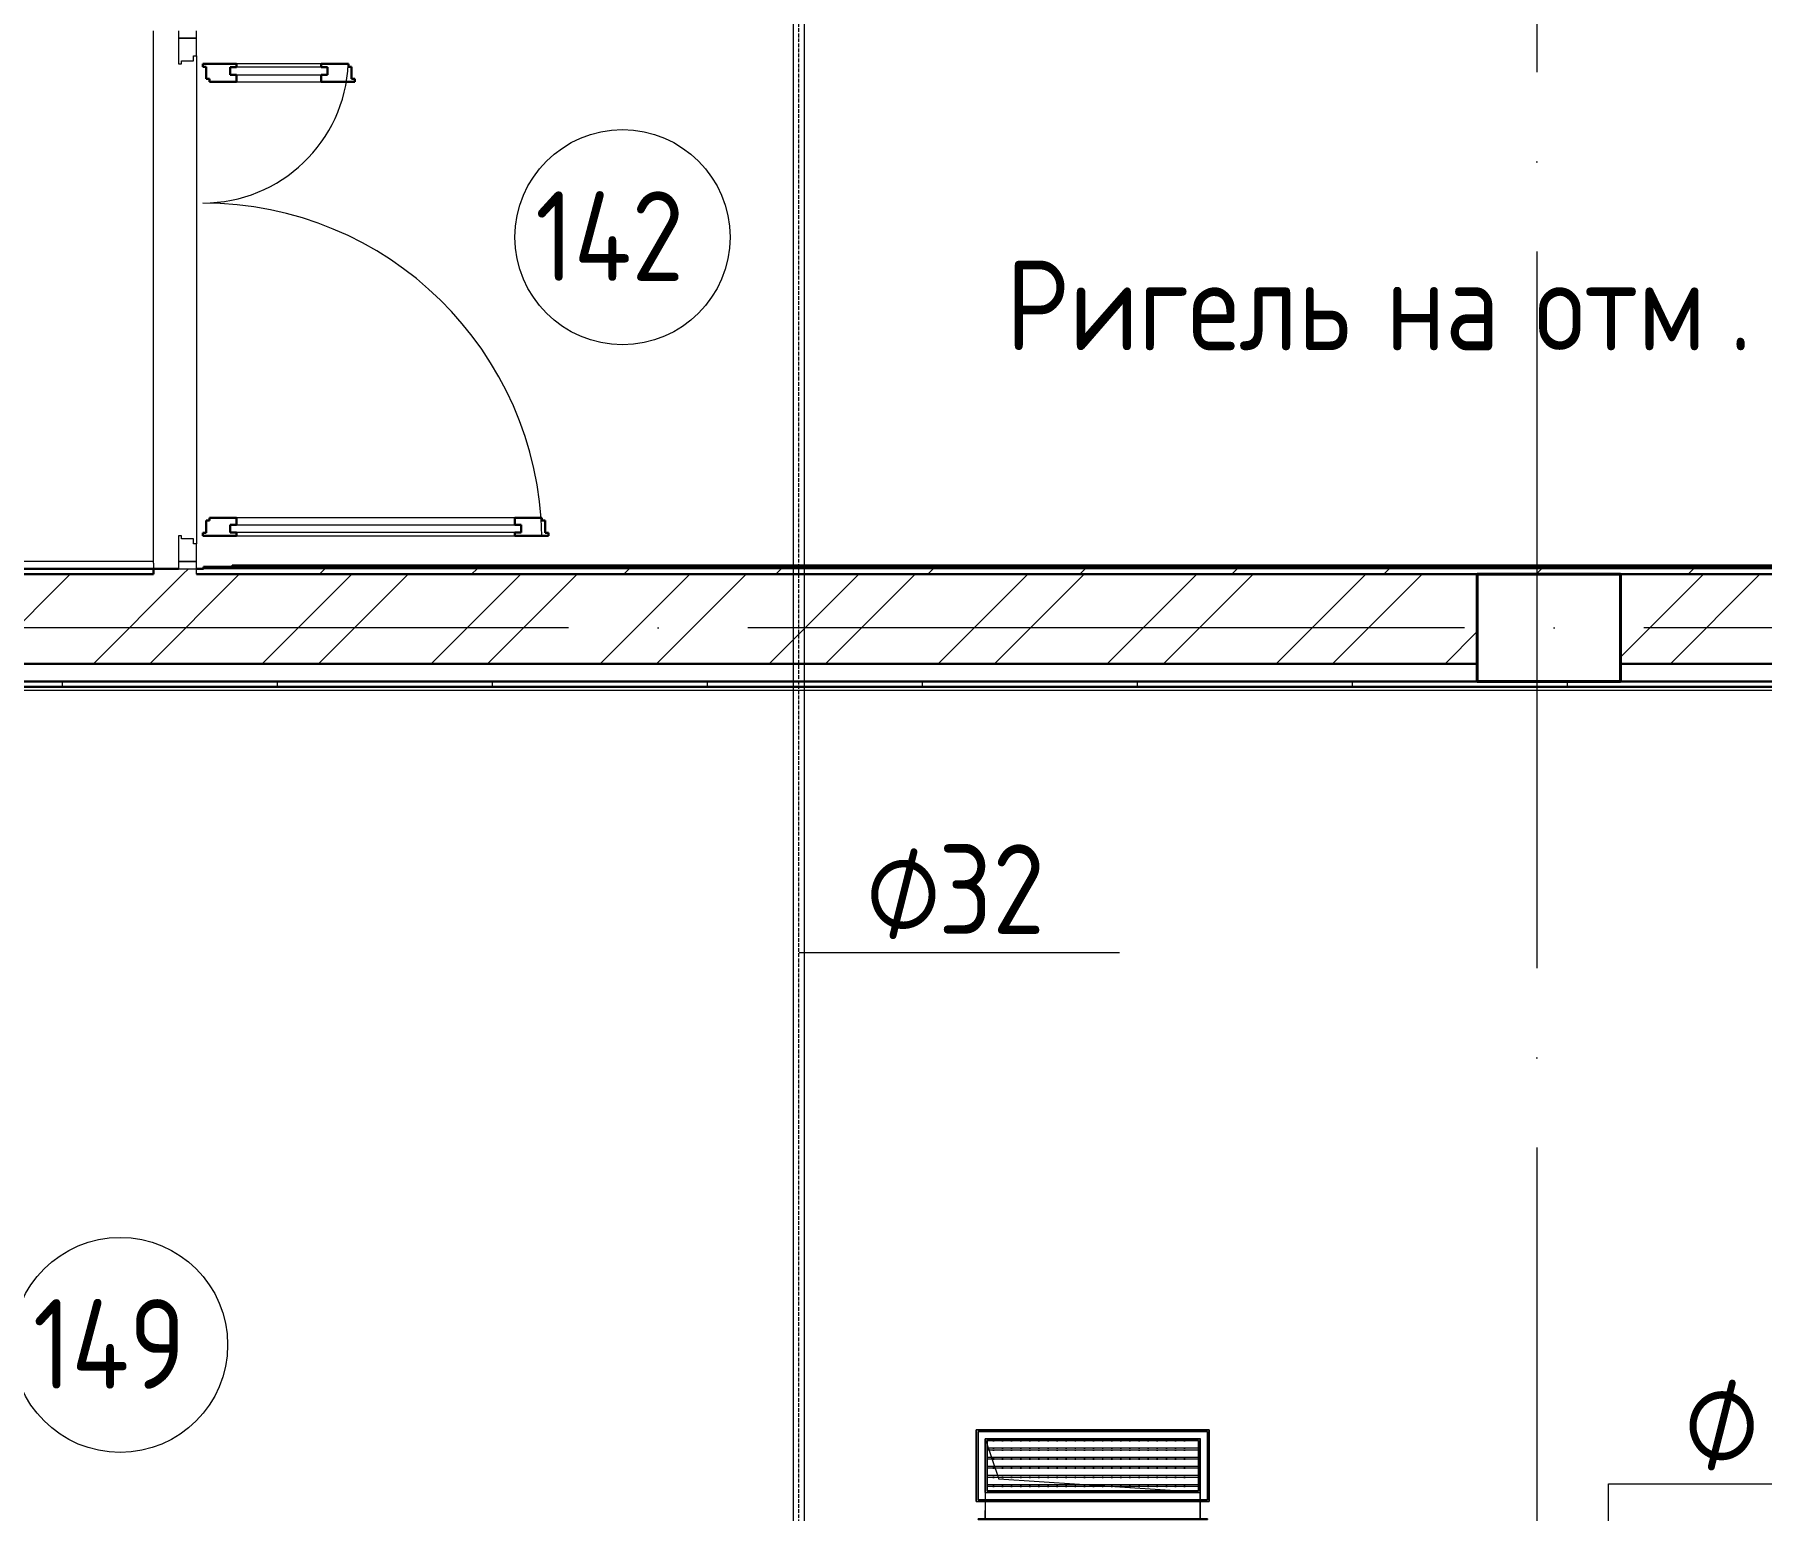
# Model space of a CAD drawing. Header units: millimetres. Extents: x -88595 to 880822, y -1054509 to -148035.
# Drawn here: x 167121 to 171940, y -244014 to -239897 of the extents above; entities that cross this region are included whole.
import ezdxf

# ---------------------------------------------------------------- set-up
doc = ezdxf.new("R2010")
doc.units = ezdxf.units.MM
doc.linetypes.add('$0$ADSK_Осевая', pattern=[14, 10, -2, 0, -2])
doc.linetypes.add('ADSK_Линия сетки', pattern=[25, 20, -2.5, 0, -2.5])
for name, color, linetype, lineweight in [('Аннотация', 7, 'Continuous', 20), ('Воздуховоды', 7, 'Continuous', 18), ('Двери', 7, 'Continuous', 9), ('Марки', 7, 'Continuous', 20), ('Марки помещений', 7, 'Continuous', 20), ('Несущие колонны', 7, 'Continuous', 18), ('Оборудование', 7, 'Continuous', 18), ('Ограждение', 7, 'Continuous', 9), ('Оси', 7, 'Continuous', 9), ('Стены наружные', 7, 'Continuous', 18), ('Стены штриховка', 7, 'Continuous', 9), ('Трубопровод', 7, 'Continuous', 18)]:
    doc.layers.add(name, color=color, linetype=linetype, lineweight=lineweight)
doc.layers.add('Двери открывание', color=7, linetype='Continuous', lineweight=9, true_color=0xc0c0c0)
doc.styles.add('$0$GOST Common_10', font='GOST_Common.ttf', dxfattribs={"width": 0.9, "height": 250})
doc.styles.add('$1$GOST Common', font='GOST_Common.ttf', dxfattribs={"width": 0.9, "height": 250})
doc.styles.add('GOST Common_3', font='GOST_Common.ttf', dxfattribs={"width": 0.9, "height": 2.5})

# ---------------------------------------------------------------- blocks, each defined once
blk = doc.blocks.new('$0$ADSK_Решетка вентиляционная жалюзийная_Приточная2 - Решетка приточная_Однорядная-V52-В_Координация_1 этаж ОВ3')
at = {"layer": 'Воздуховоды', "lineweight": 9, "true_color": 0xffffff}
h = blk.add_hatch(dxfattribs=at)
h.set_pattern_fill('FP_25', style=0, pattern_type=2)
h.set_pattern_definition([(180, (-9704.85, 19298.393), (3e-15, 25.4), [25.4, 0, 0, 0]), (180, (-9704.85, 19303.473), (3e-15, 25.4), [25.4, 0, 0, 0])])
h.paths.add_polyline_path([(-9409.9, 19218.2), (-9409.9, 19358.2), (-9999.9, 19358.2), (-9999.9, 19218.2)])
at = {"layer": 'Воздуховоды', "color": 140, "true_color": 0x1bb3e4}
for p, q in [((-10029.9, 19188.2), (-10029.9, 19388.2)), ((-10029.9, 19388.2), (-9379.9, 19388.2)), ((-9379.9, 19388.2), (-10029.9, 19388.2)), ((-10029.9, 19388.2), (-10029.9, 19188.2)), ((-9379.9, 19388.2), (-9379.9, 19188.2)), ((-9379.9, 19188.2), (-9379.9, 19388.2)), ((-10004.9, 19213.2), (-10004.9, 19363.2)), ((-10004.9, 19363.2), (-9404.9, 19363.2)), ((-9404.9, 19363.2), (-10004.9, 19363.2)), ((-10004.9, 19363.2), (-10004.9, 19213.2)), ((-9409.9, 19358.2), (-9999.9, 19358.2)), ((-9999.9, 19358.2), (-9999.9, 19218.2)), ((-9999.9, 19218.2), (-9999.9, 19358.2)), ((-9999.9, 19358.2), (-9409.9, 19358.2)), ((-9999.9, 19218.2), (-9999.9, 19358.2)), ((-9999.9, 19358.2), (-9409.9, 19358.2)), ((-9409.9, 19358.2), (-9999.9, 19358.2)), ((-9999.9, 19358.2), (-9999.9, 19218.2)), ((-9409.9, 19218.2), (-9409.9, 19358.2)), ((-9409.9, 19358.2), (-9409.9, 19218.2)), ((-9409.9, 19358.2), (-9409.9, 19218.2)), ((-9409.9, 19218.2), (-9409.9, 19358.2)), ((-9404.9, 19363.2), (-9404.9, 19213.2)), ((-9404.9, 19213.2), (-9404.9, 19363.2)), ((-9379.9, 19188.2), (-10029.9, 19188.2)), ((-10029.9, 19188.2), (-9379.9, 19188.2)), ((-9404.9, 19213.2), (-10004.9, 19213.2)), ((-10004.9, 19213.2), (-9404.9, 19213.2)), ((-9999.9, 19218.2), (-9409.9, 19218.2)), ((-9409.9, 19218.2), (-9999.9, 19218.2)), ((-9409.9, 19218.2), (-9999.9, 19218.2)), ((-9999.9, 19218.2), (-9409.9, 19218.2))]:
    blk.add_line(p, q, dxfattribs=at)
blk = doc.blocks.new('$0$ADSK_Отвод_Прямоугольный1 - Стандарт-4055406-В_Координация_1 этаж ОВ3')
at = {"layer": 'Воздуховоды', "color": 140, "true_color": 0x1bb3e4}
for p, q in [((-5479.9, 19383.2), (-6119.9, 19383.2)), ((-6119.9, 19383.2), (-6119.9, 19193.2)), ((-6119.9, 19193.2), (-6119.9, 19383.2)), ((-6119.9, 19383.2), (-5479.9, 19383.2)), ((-5479.9, 19193.2), (-5479.9, 19383.2)), ((-5479.9, 19383.2), (-5479.9, 19193.2)), ((-5499.9, 19363.2), (-6099.9, 19363.2)), ((-6099.9, 19363.2), (-6099.9, 19163.2)), ((-6099.9, 19363.2), (-6099.9, 19213.2)), ((-6099.9, 19363.2), (-5499.9, 19363.2)), ((-6099.9, 19213.2), (-6099.9, 19363.2)), ((-6099.9, 19363.2), (-5499.9, 19363.2)), ((-5499.9, 19363.2), (-6099.9, 19363.2)), ((-6099.9, 19363.2), (-6099.9, 19213.2)), ((-5499.9, 19363.2), (-5499.9, 19163.2)), ((-5499.9, 19213.2), (-5499.9, 19363.2)), ((-5499.9, 19363.2), (-5499.9, 19213.2)), ((-5499.9, 19213.2), (-5499.9, 19363.2)), ((-6119.9, 19193.2), (-5479.9, 19193.2)), ((-5479.9, 19193.2), (-6119.9, 19193.2)), ((-6099.9, 19213.2), (-6099.9, 19163.2)), ((-5499.9, 19213.2), (-6099.9, 19213.2)), ((-5499.9, 19213.2), (-6099.9, 19213.2)), ((-6099.9, 19213.2), (-5499.9, 19213.2)), ((-5499.9, 19163.2), (-5499.9, 19213.2)), ((-5479.9, 19140.2), (-6119.9, 19140.2)), ((-6119.9, 19140.2), (-5479.9, 19140.2)), ((-6119.9, 19138.2), (-6119.9, 19140.2)), ((-6119.9, 19138.2), (-6119.9, 19140.2)), ((-5479.9, 19138.2), (-6119.9, 19138.2)), ((-6119.9, 19138.2), (-5479.9, 19138.2)), ((-6099.9, 19163.2), (-6099.9, 19138.2)), ((-6099.9, 19138.2), (-6099.9, 19163.2)), ((-5499.9, 19140.2), (-6099.9, 19140.2)), ((-6099.9, 19140.2), (-5499.9, 19140.2)), ((-6099.9, 19138.2), (-6099.9, 19140.2)), ((-6099.9, 19138.2), (-6099.9, 19140.2)), ((-5499.9, 19138.2), (-6099.9, 19138.2)), ((-6099.9, 19138.2), (-5499.9, 19138.2)), ((-5499.9, 19138.2), (-6099.9, 19138.2)), ((-6099.9, 19138.2), (-5499.9, 19138.2)), ((-5499.9, 19163.2), (-5499.9, 19138.2)), ((-5499.9, 19138.2), (-5499.9, 19163.2)), ((-5499.9, 19140.2), (-5499.9, 19138.2)), ((-5499.9, 19138.2), (-5499.9, 19140.2)), ((-5479.9, 19140.2), (-5479.9, 19138.2)), ((-5479.9, 19138.2), (-5479.9, 19140.2))]:
    blk.add_line(p, q, dxfattribs=at)
blk = doc.blocks.new('$0$ADSK_M_Трубы - Диаметр_8-160846-В_Координация_1 этаж ОВ3')
at = {"layer": 'Марки'}
blk.add_line((0, 0), (8, 0), dxfattribs=at)
blk = doc.blocks.new('1 этаж')
at = {"layer": 'Ограждение'}
h = blk.add_hatch(dxfattribs=at)
h.set_pattern_fill('FP_26', color=256, style=0, pattern_type=2)
h.set_pattern_definition([(0, (215928.7, 665702.34), (0, 600), []), (90, (215928.7, 665702.34), (-600, 4e-14), [])])
h.paths.add_polyline_path([(209983.7, 686932.6), (210997.7, 686932.6), (210997.7, 686937.6), (203802.7, 686937.6), (203802.7, 686932.6), (208548.6, 686932.6)])
at = {"layer": 'Двери'}
for p, q in [((203652.7, 688427.6), (203652.7, 688407.6)), ((203652.7, 688407.6), (203702.7, 688407.6)), ((203702.7, 688407.6), (203652.7, 688407.6)), ((203652.7, 688407.6), (203652.7, 688335.6)), ((203702.7, 688407.6), (203702.7, 688427.6)), ((203702.7, 688358.6), (203702.7, 688407.6)), ((203660.7, 688335.6), (203660.7, 688344.6)), ((203660.7, 688344.6), (203694.7, 688344.6)), ((203694.7, 688344.6), (203694.7, 688358.6)), ((203694.7, 688358.6), (203702.7, 688358.6)), ((203652.7, 688335.6), (203660.7, 688335.6)), ((203796.7, 688326.6), (203796.7, 688305.6)), ((204068.7, 688326.6), (203796.7, 688326.6)), ((203796.7, 688305.6), (204068.7, 688305.6)), ((204050.7, 688335.6), (203814.7, 688335.6)), ((204068.7, 688305.6), (204068.7, 688326.6)), ((203814.7, 688285.6), (204050.7, 688285.6)), ((203796.7, 687049.6), (204608.7, 687049.6)), ((203796.7, 687028.6), (203796.7, 687049.6)), ((204590.7, 687069.6), (203814.7, 687069.6)), ((204608.7, 687049.6), (204608.7, 687028.6)), ((203660.7, 687019.6), (203652.7, 687019.6)), ((203652.7, 687019.6), (203652.7, 686947.6)), ((203660.7, 687010.6), (203660.7, 687019.6)), ((203694.7, 687010.6), (203660.7, 687010.6)), ((203694.7, 686996.6), (203694.7, 687010.6)), ((203702.7, 686996.6), (203694.7, 686996.6)), ((203702.7, 686947.6), (203702.7, 686996.6)), ((204608.7, 687028.6), (203796.7, 687028.6)), ((203814.7, 687019.6), (204590.7, 687019.6)), ((203702.7, 686947.6), (203652.7, 686947.6)), ((203652.7, 686947.6), (203652.7, 686927.6)), ((203652.7, 686947.6), (203702.7, 686947.6)), ((203702.7, 686927.6), (203702.7, 686947.6)), ((203652.7, 686927.6), (203702.7, 686927.6))]:
    blk.add_line(p, q, dxfattribs=at)
at = {"layer": 'Двери', "lineweight": 30}
for p, q in [((203814.7, 688335.6), (203720.7, 688335.6)), ((203720.7, 688335.6), (203720.7, 688327.6)), ((203720.7, 688327.6), (203729.7, 688327.6)), ((203729.7, 688327.6), (203729.7, 688293.6)), ((203729.7, 688293.6), (203738.7, 688293.6)), ((203738.7, 688293.6), (203738.7, 688285.6)), ((203796.7, 688326.6), (203814.7, 688326.6)), ((203796.7, 688305.6), (203796.7, 688326.6)), ((203814.7, 688305.6), (203796.7, 688305.6)), ((203814.7, 688326.6), (203814.7, 688335.6)), ((203814.7, 688285.6), (203814.7, 688305.6)), ((204126.7, 688335.6), (204050.7, 688335.6)), ((204050.7, 688326.6), (204050.7, 688335.6)), ((204068.7, 688326.6), (204050.7, 688326.6)), ((204050.7, 688305.6), (204068.7, 688305.6)), ((204050.7, 688285.6), (204050.7, 688305.6)), ((204068.7, 688305.6), (204068.7, 688326.6)), ((204126.7, 688327.6), (204126.7, 688335.6)), ((204135.7, 688327.6), (204126.7, 688327.6)), ((204135.7, 688293.6), (204135.7, 688327.6)), ((204144.7, 688293.6), (204135.7, 688293.6)), ((204144.7, 688285.6), (204144.7, 688293.6)), ((203738.7, 688285.6), (203814.7, 688285.6)), ((204050.7, 688285.6), (204144.7, 688285.6)), ((203729.7, 687061.6), (203729.7, 687027.6)), ((203738.7, 687061.6), (203729.7, 687061.6)), ((203814.7, 687069.6), (203738.7, 687069.6)), ((203738.7, 687069.6), (203738.7, 687061.6)), ((203814.7, 687049.6), (203796.7, 687049.6)), ((203796.7, 687049.6), (203796.7, 687028.6)), ((203814.7, 687069.6), (203814.7, 687049.6)), ((204666.7, 687069.6), (204590.7, 687069.6)), ((204590.7, 687069.6), (204590.7, 687049.6)), ((204590.7, 687049.6), (204608.7, 687049.6)), ((204608.7, 687049.6), (204608.7, 687028.6)), ((204666.7, 687061.6), (204666.7, 687069.6)), ((204675.7, 687061.6), (204666.7, 687061.6)), ((204675.7, 687027.6), (204675.7, 687061.6)), ((203729.7, 687027.6), (203720.7, 687027.6)), ((203720.7, 687027.6), (203720.7, 687019.6)), ((203720.7, 687019.6), (203814.7, 687019.6)), ((203796.7, 687028.6), (203814.7, 687028.6)), ((203814.7, 687028.6), (203814.7, 687019.6)), ((204590.7, 687028.6), (204590.7, 687019.6)), ((204608.7, 687028.6), (204590.7, 687028.6)), ((204590.7, 687019.6), (204684.7, 687019.6)), ((204684.7, 687027.6), (204675.7, 687027.6)), ((204684.7, 687019.6), (204684.7, 687027.6))]:
    blk.add_line(p, q, dxfattribs=at)
at = {"layer": 'Двери открывание'}
for centre, radius, start, end in [((203720.7, 688353.6), 406, 270, 357.459), ((203720.7, 687001.6), 946, 1.0903, 90)]:
    blk.add_arc(centre, radius, start, end, dxfattribs=at)
at = {"layer": 'Марки помещений'}
for centre in [(204891.5, 687852.3), (203489.8, 684762.3)]:
    blk.add_circle(centre, 300, dxfattribs=at)
at = {"layer": 'Несущие колонны', "lineweight": 40}
for p, q in [((207276.6, 686912.6), (207676.6, 686912.6)), ((207276.6, 686612.6), (207276.6, 686912.6)), ((207676.6, 686912.6), (207276.6, 686912.6)), ((207676.6, 686912.6), (207676.6, 686612.6)), ((207276.6, 686662.6), (207276.6, 686612.6)), ((207676.6, 686612.6), (207676.6, 686662.6)), ((207676.6, 686612.6), (207276.6, 686612.6))]:
    blk.add_line(p, q, dxfattribs=at)
at = {"layer": 'Несущие колонны'}
for p, q in [((207276.6, 686912.6), (207276.6, 686662.6)), ((207676.6, 686662.6), (207676.6, 686912.6)), ((207276.6, 686612.6), (207676.6, 686612.6))]:
    blk.add_line(p, q, dxfattribs=at)
at = {"layer": 'Ограждение'}
for p, q in [((203582.7, 686947.6), (189627.7, 686947.6)), ((203582.7, 686942.6), (203582.7, 686947.6)), ((203582.7, 686942.6), (203582.7, 686927.6)), ((203802.7, 686932.5), (203802.7, 686937.6)), ((210997.7, 686937.6), (203802.7, 686937.6)), ((210827.7, 686587.6), (195137.7, 686587.6))]:
    blk.add_line(p, q, dxfattribs=at)
at = {"layer": 'Оси', "linetype": 'ADSK_Линия сетки', "ltscale": 100}
for p, q in [((207442.7, 697813.2), (207442.7, 676562.6)), ((247242.7, 686762.6), (175520.4, 686762.6))]:
    blk.add_line(p, q, dxfattribs=at)
at = {"layer": 'Стены наружные'}
for p, q in [((203582.7, 686947.4), (203582.7, 688427.6)), ((203702.7, 688358.6), (203702.7, 686996.6)), ((207276.6, 686662.6), (207276.6, 686912.6)), ((207676.6, 686912.6), (207676.6, 686662.6)), ((207676.6, 686612.6), (207276.6, 686612.6))]:
    blk.add_line(p, q, dxfattribs=at)
at = {"layer": 'Стены наружные', "lineweight": 30}
for p, q in [((189592.7, 686912.6), (203582.7, 686912.6)), ((203652.7, 686927.6), (189607.7, 686927.6)), ((203582.7, 686927.6), (203582.7, 686912.6)), ((203722.7, 686927.6), (203702.7, 686927.6)), ((210912.7, 686912.6), (203702.7, 686912.6)), ((210997.7, 686932.6), (203722.7, 686932.6)), ((203722.7, 686932.6), (203722.7, 686927.6)), ((201704.7, 686662.6), (207276.6, 686662.6)), ((207676.6, 686662.6), (210852.7, 686662.6)), ((207276.6, 686612.6), (201704.7, 686612.6)), ((210852.7, 686612.6), (207676.6, 686612.6)), ((195127.7, 686597.6), (210837.7, 686597.6))]:
    blk.add_line(p, q, dxfattribs=at)
at = {"layer": 'Стены наружные', "linetype": 'Continuous', "lineweight": 9}
for p, q in [((203100.7, 686662.6), (203350.7, 686912.6)), ((203415.1, 686662.6), (203665.1, 686912.6)), ((203572.2, 686662.6), (203822.2, 686912.6)), ((203665.1, 686912.6), (203680.1, 686927.6)), ((203778.5, 686927.6), (203783.5, 686932.6)), ((203849.2, 686927.6), (203854.2, 686932.6)), ((203886.5, 686662.6), (204136.5, 686912.6)), ((203919.9, 686927.6), (203924.9, 686932.6)), ((203990.6, 686927.6), (203995.6, 686932.6)), ((204043.7, 686662.6), (204293.7, 686912.6)), ((204046.4, 686912.6), (204061.4, 686927.6)), ((204061.4, 686927.6), (204066.4, 686932.6)), ((204132.1, 686927.6), (204137.1, 686932.6)), ((204202.8, 686927.6), (204207.8, 686932.6)), ((204273.5, 686927.6), (204278.5, 686932.6)), ((204344.2, 686927.6), (204349.2, 686932.6)), ((204358, 686662.6), (204608, 686912.6)), ((204414.9, 686927.6), (204419.9, 686932.6)), ((204470.6, 686912.6), (204485.6, 686927.6)), ((204485.6, 686927.6), (204490.6, 686932.6)), ((204515.1, 686662.6), (204765.1, 686912.6)), ((204556.3, 686927.6), (204561.3, 686932.6)), ((204627, 686927.6), (204632, 686932.6)), ((204697.8, 686927.6), (204702.8, 686932.6)), ((204768.5, 686927.6), (204773.5, 686932.6)), ((204829.4, 686662.6), (205079.4, 686912.6)), ((204839.2, 686927.6), (204844.2, 686932.6)), ((204894.9, 686912.6), (204909.9, 686927.6)), ((204909.9, 686927.6), (204914.9, 686932.6)), ((204980.6, 686927.6), (204985.6, 686932.6)), ((204986.6, 686662.6), (205236.6, 686912.6)), ((205051.3, 686927.6), (205056.3, 686932.6)), ((205122, 686927.6), (205127, 686932.6)), ((205192.7, 686927.6), (205197.7, 686932.6)), ((205263.4, 686927.6), (205268.4, 686932.6)), ((205300.9, 686662.6), (205550.9, 686912.6)), ((205319.2, 686912.6), (205334.2, 686927.6)), ((205334.2, 686927.6), (205339.2, 686932.6)), ((205404.9, 686927.6), (205409.9, 686932.6)), ((205458.1, 686662.6), (205708.1, 686912.6)), ((205475.6, 686927.6), (205480.6, 686932.6)), ((205546.3, 686927.6), (205551.3, 686932.6)), ((205617, 686927.6), (205622, 686932.6)), ((205687.7, 686927.6), (205692.7, 686932.6)), ((205743.4, 686912.6), (205758.4, 686927.6)), ((205758.4, 686927.6), (205763.4, 686932.6)), ((205772.4, 686662.6), (206022.4, 686912.6)), ((205829.1, 686927.6), (205834.1, 686932.6)), ((205899.8, 686927.6), (205904.8, 686932.6)), ((205929.5, 686662.6), (206179.5, 686912.6)), ((205970.5, 686927.6), (205975.5, 686932.6)), ((206041.3, 686927.6), (206046.3, 686932.6)), ((206112, 686927.6), (206117, 686932.6)), ((206167.7, 686912.6), (206182.7, 686927.6)), ((206182.7, 686927.6), (206187.7, 686932.6)), ((206243.8, 686662.6), (206493.8, 686912.6)), ((206253.4, 686927.6), (206258.4, 686932.6)), ((206324.1, 686927.6), (206329.1, 686932.6)), ((206394.8, 686927.6), (206399.8, 686932.6)), ((206401, 686662.6), (206651, 686912.6)), ((206465.5, 686927.6), (206470.5, 686932.6)), ((206536.2, 686927.6), (206541.2, 686932.6)), ((206591.9, 686912.6), (206606.9, 686927.6)), ((206606.9, 686927.6), (206611.9, 686932.6)), ((206677.7, 686927.6), (206682.7, 686932.6)), ((206715.3, 686662.6), (206965.3, 686912.6)), ((206748.4, 686927.6), (206753.4, 686932.6)), ((206819.1, 686927.6), (206824.1, 686932.6)), ((206872.5, 686662.6), (207122.5, 686912.6)), ((206889.8, 686927.6), (206894.8, 686932.6)), ((206960.5, 686927.6), (206965.5, 686932.6)), ((207016.2, 686912.6), (207031.2, 686927.6)), ((207031.2, 686927.6), (207036.2, 686932.6)), ((207101.9, 686927.6), (207106.9, 686932.6)), ((207172.6, 686927.6), (207177.6, 686932.6)), ((207243.3, 686927.6), (207248.3, 686932.6)), ((207314.1, 686927.6), (207319.1, 686932.6)), ((207384.8, 686927.6), (207389.8, 686932.6)), ((207440.5, 686912.6), (207455.5, 686927.6)), ((207455.5, 686927.6), (207460.5, 686932.6)), ((207526.2, 686927.6), (207531.2, 686932.6)), ((207596.9, 686927.6), (207601.9, 686932.6)), ((207667.6, 686927.6), (207672.6, 686932.6)), ((207676.6, 686681), (207908.2, 686912.6)), ((207738.3, 686927.6), (207743.3, 686932.6)), ((207809, 686927.6), (207814, 686932.6)), ((207815.4, 686662.6), (208065.4, 686912.6)), ((207864.7, 686912.6), (207879.7, 686927.6)), ((207879.7, 686927.6), (207884.7, 686932.6)), ((207950.4, 686927.6), (207955.4, 686932.6)), ((208021.2, 686927.6), (208026.2, 686932.6)), ((207186.8, 686662.6), (207276.6, 686752.5)), ((203328.7, 686597.6), (203328.7, 686612.6)), ((203928.7, 686597.6), (203928.7, 686612.6)), ((204528.7, 686597.6), (204528.7, 686612.6)), ((205128.7, 686597.6), (205128.7, 686612.6)), ((205728.7, 686597.6), (205728.7, 686612.6)), ((206328.7, 686597.6), (206328.7, 686612.6)), ((206928.7, 686597.6), (206928.7, 686612.6)), ((207528.7, 686597.6), (207528.7, 686612.6))]:
    blk.add_line(p, q, dxfattribs=at)
at = {"layer": 'Стены штриховка'}
for p, q in [((203702.7, 686912.6), (203702.7, 686927.6)), ((210997.7, 686927.6), (203722.7, 686927.6))]:
    blk.add_line(p, q, dxfattribs=at)
at = {"layer": 'Аннотация', "style": 'GOST Common_3', "width": 0.9}
for s, p in [('. +2.370 (h', (207979.8, 687536.7)), ('Ригель', (205961.7, 687536.7)), ('на', (207021.4, 687536.7)), ('отм', (207438.1, 687536.7))]:
    blk.add_text(s, height=250, dxfattribs=at).set_placement(p)
at = {"layer": 'Марки помещений', "style": 'GOST Common_3', "width": 0.9}
for s, p in [('142', (204648, 687730.1)), ('149', (203246.4, 684640))]:
    blk.add_text(s, height=250, dxfattribs=at).set_placement(p)

msp = doc.modelspace()

# ---------------------------------------------------------------- linework, layer by layer
at = {"layer": 'Воздуховоды', "color": 140, "true_color": 0x1bb3e4}
for p, q in [((170374.4, -243814), (169774.4, -243814)), ((169774.4, -243814), (169774.4, -243964)), ((169774.4, -243814), (169811.9, -243926.5)), ((170374.4, -243964), (170374.4, -243814)), ((169774.4, -243964), (170374.4, -243964)), ((170374.4, -243964), (169811.9, -243926.5))]:
    msp.add_line(p, q, dxfattribs=at)
at = {"layer": 'Марки'}
for p, q in [((169255.3, -242457.4), (169348.5, -242457.4)), ((171513.5, -243939.4), (171631.9, -243939.4)), ((171513.5, -244163.1), (171513.5, -243939.4))]:
    msp.add_line(p, q, dxfattribs=at)
at = {"layer": 'Трубопровод', "color": 24, "true_color": 0xa52900}
for p, q in [((169238.2, -238972.4), (169238.2, -244147.7)), ((169270.2, -244147.7), (169270.2, -238972.4))]:
    msp.add_line(p, q, dxfattribs=at)
at = {"layer": 'Трубопровод', "color": 24, "linetype": '$0$ADSK_Осевая', "true_color": 0xa52900}
msp.add_line((169254.2, -244147.7), (169254.2, -238972.4), dxfattribs=at)
msp.add_line((169254.2, -244147.7), (169254.2, -238972.4), dxfattribs=at)

# ---------------------------------------------------------------- block references
at = {"layer": 'Воздуховоды', "color": 140, "true_color": 0x1bb3e4}
for name, p in [('$0$ADSK_Решетка вентиляционная жалюзийная_Приточная2 - Решетка приточная_Однорядная-V52-В_Координация_1 этаж ОВ3', (179779.2, -263177.2)), ('$0$ADSK_Отвод_Прямоугольный1 - Стандарт-4055406-В_Координация_1 этаж ОВ3', (175874.2, -263177.2))]:
    msp.add_blockref(name, p, dxfattribs=at)
at = {"layer": 'Марки', "xscale": 99.99999999999993, "yscale": 99.99999999999993, "zscale": 99.99999999999993}
for p in [(169348.5, -242457.4), (171631.9, -243939.4)]:
    msp.add_blockref('$0$ADSK_M_Трубы - Диаметр_8-160846-В_Координация_1 этаж ОВ3', p, dxfattribs=at)
at = {"layer": 'Оборудование', "color": 5, "true_color": 0x0000ff}
msp.add_blockref('1 этаж', (-36129.5, -928314.5), dxfattribs=at)

# ---------------------------------------------------------------- texts
at = {"layer": 'Марки', "lineweight": 9, "char_height": 250, "attachment_point": 1}
for s, insert, width, style in [('\\fGOST Common|b0|i0|c254|p34|;\\W.9;⌀', (169440.7, -242155.9), 245.316, '$0$GOST Common_10'), ('32', (169643.1, -242155.9), 389.62, '$1$GOST Common'), ('\\fGOST Common|b0|i0|c254|p34|;\\W.9;⌀', (171724.1, -243637.9), 245.316, '$0$GOST Common_10')]:
    msp.add_mtext(s, dxfattribs=dict(at, insert=insert, width=width, style=style))

doc.saveas('drawing.dxf')
